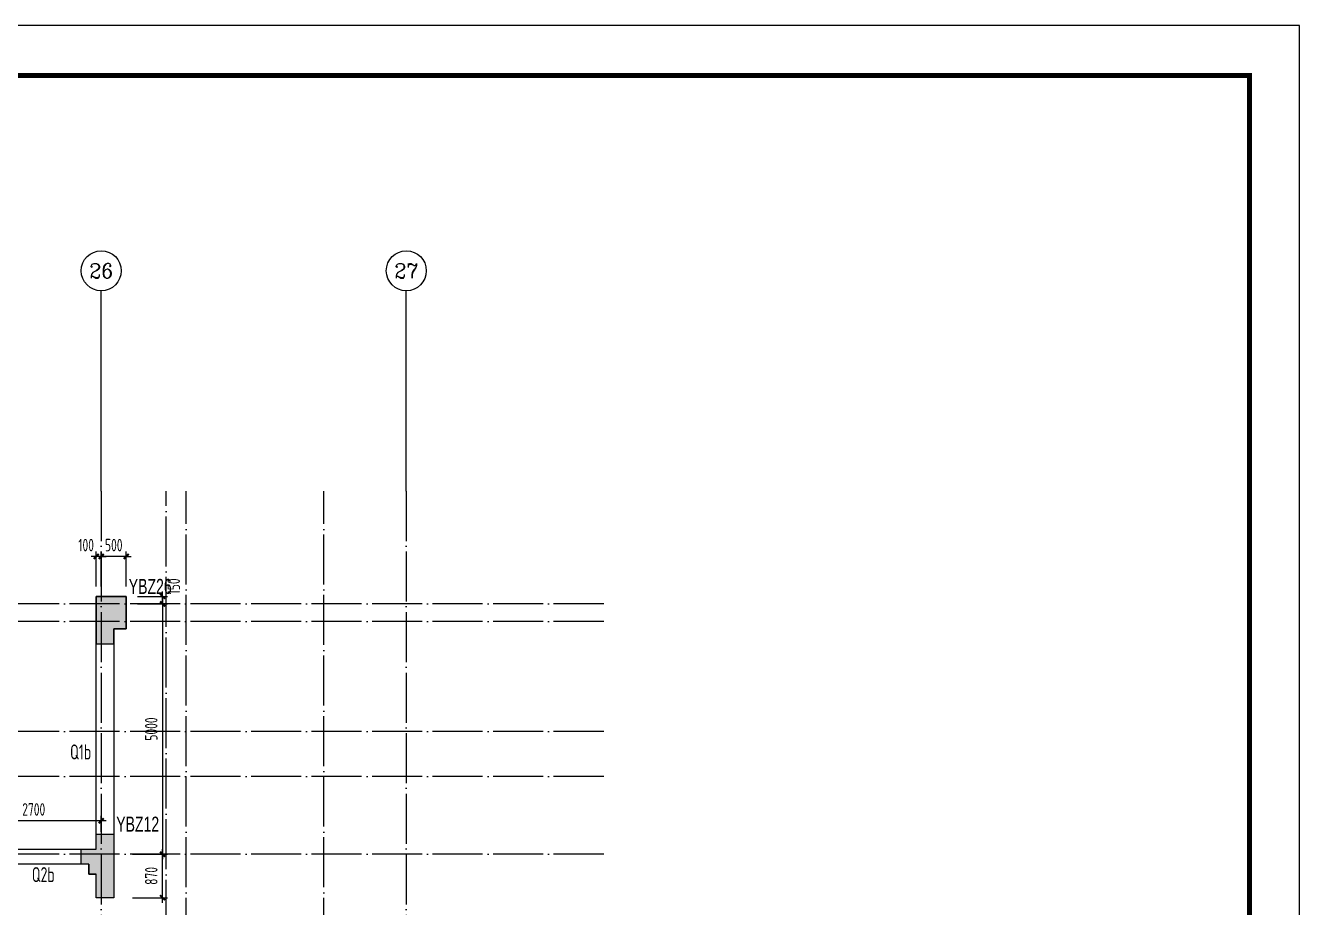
# Model space of a CAD drawing. Extents: x -129922 to 1190196, y -520662 to 139923.
# Drawn here: x 331640 to 357113, y -47919 to -30297 of the extents above; entities that cross this region are included whole.
import ezdxf
from ezdxf.enums import TextEntityAlignment as Align

# ---------------------------------------------------------------- set-up
doc = ezdxf.new("R2010")
doc.units = 0
doc.header["$LTSCALE"] = 1000
doc.header["$MEASUREMENT"] = 0
doc.linetypes.add('DOTE', pattern=[2.42, 2, -0.2, 0.02, -0.2])
for name, color, linetype, lineweight in [('A-标注-轴号', 3, 'Continuous', 15), ('A-标注-轴号文字', 7, 'Continuous', 15), ('A-轴线-塔楼', 1, 'DOTE', 9), ('A-轴线-隔墙', 41, 'DOTE', 9), ('S-基础-HATCH', 251, 'Continuous', 20), ('S-墙柱-DIM', 3, 'Continuous', 20), ('S-墙柱-WALL', 6, 'Continuous', 20), ('S-墙柱-编号', 4, 'Continuous', 20), ('S-板-文字', 7, 'Continuous', 20), ('S-通用-TEXT', 7, 'Continuous', 20)]:
    doc.layers.add(name, color=color, linetype=linetype, lineweight=lineweight)
doc.layers.add('COLU_TH', color=5, linetype='Continuous')
doc.layers.add('Y-云图图框', color=7, linetype='Continuous')
doc.styles.add('_TCH_AXIS', font='COMPLEX.shx', dxfattribs={"bigfont": 'hztxt.shx'})
doc.styles.add('_YT_Name', font='', dxfattribs={"width": 0.8})
doc.styles.add('_YT_Sign_Text', font='ros.shx', dxfattribs={"width": 0.8, "bigfont": 'hztxt.shx'})
doc.styles.add('BW_Dim', font='Bweng.shx', dxfattribs={"width": 0.7, "bigfont": 'hztxt.shx'})
doc.styles.add('COMPLEX', font='COMPLEX')
doc.styles.get("Standard").update_dxf_attribs({"font": 'gbenor.shx', "bigfont": 'gbcbig.shx'})
doc.styles.add('TSSD_Dimension', font='tssdeng.shx', dxfattribs={"width": 0.7, "bigfont": 'HZTXT.SHX'})
doc.styles.add('TSSD_Rein', font='tssdeng.shx', dxfattribs={"width": 0.7, "bigfont": 'hztxt.shx'})
doc.styles.get('_YT_Name').set_extended_font_data('SimHei')
doc.dimstyles.new('TSSD_100_100', dxfattribs={"dimtxt": 250, "dimasz": 100, "dimexe": 100, "dimexo": 200, "dimgap": 100, "dimtad": 1, "dimdec": 0, "dimzin": 0, "dimdsep": 46, "dimtxsty": 'TSSD_Dimension', "dimblk": 'ARCHTICK', "dimcen": 0, "dimdle": 100, "dimclrt": 7, "dimadec": 0, "dimazin": 0, "dimtfac": 1, "dimtdec": 0, "dimtix": 1, "dimtmove": 2, "dimatfit": 0, "dimfxl": 0, "dimtolj": 1, "dimtzin": 0, "dimarcsym": 0})

# ---------------------------------------------------------------- blocks, each defined once
blk = doc.blocks.new('_ArchTick')
at = {"color": 0, "linetype": 'ByBlock', "const_width": 0.4}
blk.add_lwpolyline([(-0.5, -0.5), (0.5, 0.5)], dxfattribs=at)
blk = doc.blocks.new('*D564')
at = {"layer": 'Defpoints', "color": 0, "transparency": 16777216}
for p in [(333580, -46853), (334380, -46853), (333580, -47723)]:
    blk.add_point(p, dxfattribs=at)
at = {"layer": 'S-墙柱-DIM', "color": 0, "lineweight": -2, "transparency": 16777216}
for p, q in [((333780, -46853), (334480, -46853)), ((334380, -47823), (334380, -46753)), ((333780, -47723), (334480, -47723))]:
    blk.add_line(p, q, dxfattribs=at)
at = {"layer": 'S-墙柱-DIM', "color": 0, "lineweight": -2, "transparency": 16777216, "xscale": 100, "yscale": 100, "zscale": 100}
for p, rotation in [((334380, -46853), 90), ((334380, -47723), 270)]:
    blk.add_blockref('_ArchTick', p, dxfattribs=dict(at, rotation=rotation))
at = {"layer": 'S-墙柱-DIM', "color": 7, "transparency": 16777216, "insert": (334155, -47288), "char_height": 250, "attachment_point": 5, "rotation": 90, "style": 'TSSD_Dimension'}
blk.add_mtext('\\A1;870', dxfattribs=at)
blk = doc.blocks.new('*D565')
at = {"layer": 'Defpoints', "color": 0, "transparency": 16777216}
for p in [(334065, -41853), (334065, -46853), (334380, -46853)]:
    blk.add_point(p, dxfattribs=at)
at = {"layer": 'S-墙柱-DIM', "color": 0, "lineweight": -2, "transparency": 16777216}
for p, q in [((334380, -41753), (334380, -46953)), ((334265, -41853), (334480, -41853)), ((334265, -46853), (334480, -46853))]:
    blk.add_line(p, q, dxfattribs=at)
at = {"layer": 'S-墙柱-DIM', "color": 0, "lineweight": -2, "transparency": 16777216, "xscale": 100, "yscale": 100, "zscale": 100}
for p, rotation in [((334380, -41853), 90), ((334380, -46853), 270)]:
    blk.add_blockref('_ArchTick', p, dxfattribs=dict(at, rotation=rotation))
at = {"layer": 'S-墙柱-DIM', "color": 7, "transparency": 16777216, "insert": (334155, -44353), "char_height": 250, "attachment_point": 5, "rotation": 90, "style": 'TSSD_Dimension'}
blk.add_mtext('\\A1;5000', dxfattribs=at)
blk = doc.blocks.new('*D566')
at = {"layer": 'Defpoints', "color": 0, "transparency": 16777216}
for p in [(333680, -41703), (334380, -41703), (333680, -41853)]:
    blk.add_point(p, dxfattribs=at)
at = {"layer": 'S-墙柱-DIM', "color": 0, "lineweight": -2, "transparency": 16777216}
for p, q in [((333880, -41703), (334480, -41703)), ((334380, -41703), (334380, -41603)), ((334380, -41853), (334380, -41703)), ((333880, -41853), (334480, -41853)), ((334380, -41853), (334380, -41953))]:
    blk.add_line(p, q, dxfattribs=at)
at = {"layer": 'S-墙柱-DIM', "color": 0, "lineweight": -2, "transparency": 16777216, "xscale": 100, "yscale": 100, "zscale": 100}
for p, rotation in [((334380, -41703), 270), ((334380, -41853), 90)]:
    blk.add_blockref('_ArchTick', p, dxfattribs=dict(at, rotation=rotation))
at = {"layer": 'S-墙柱-DIM', "color": 7, "transparency": 16777216, "insert": (334605, -41503), "char_height": 250, "attachment_point": 5, "rotation": 90, "style": 'TSSD_Dimension'}
blk.add_mtext('\\A1;150', dxfattribs=at)
blk = doc.blocks.new('*D567')
at = {"layer": 'Defpoints', "color": 0, "transparency": 16777216}
for p in [(333155, -40903), (333155, -41703), (333655, -41703)]:
    blk.add_point(p, dxfattribs=at)
at = {"layer": 'S-墙柱-DIM', "color": 0, "lineweight": -2, "transparency": 16777216}
for p, q in [((333155, -40903), (333055, -40903)), ((333155, -41503), (333155, -40803)), ((333655, -40903), (333155, -40903)), ((333655, -41503), (333655, -40803)), ((333655, -40903), (333755, -40903))]:
    blk.add_line(p, q, dxfattribs=at)
at = {"layer": 'S-墙柱-DIM', "color": 0, "lineweight": -2, "transparency": 16777216, "xscale": 100, "yscale": 100, "zscale": 100}
blk.add_blockref('_ArchTick', (333155, -40903), dxfattribs=at)
at = {"layer": 'S-墙柱-DIM', "color": 0, "lineweight": -2, "transparency": 16777216, "xscale": 100, "yscale": 100, "zscale": 100, "rotation": 180}
blk.add_blockref('_ArchTick', (333655, -40903), dxfattribs=at)
at = {"layer": 'S-墙柱-DIM', "color": 7, "transparency": 16777216, "insert": (333405, -40678), "char_height": 250, "attachment_point": 5, "style": 'TSSD_Dimension'}
blk.add_mtext('\\A1;500', dxfattribs=at)
blk = doc.blocks.new('*D568')
at = {"layer": 'Defpoints', "color": 0, "transparency": 16777216}
for p in [(333055, -40903), (333055, -41703), (333155, -41703)]:
    blk.add_point(p, dxfattribs=at)
at = {"layer": 'S-墙柱-DIM', "color": 0, "lineweight": -2, "transparency": 16777216}
for p, q in [((333055, -40903), (332955, -40903)), ((333055, -41503), (333055, -40803)), ((333155, -40903), (333055, -40903)), ((333155, -41503), (333155, -40803)), ((333155, -40903), (333255, -40903))]:
    blk.add_line(p, q, dxfattribs=at)
at = {"layer": 'S-墙柱-DIM', "color": 0, "lineweight": -2, "transparency": 16777216, "xscale": 100, "yscale": 100, "zscale": 100}
blk.add_blockref('_ArchTick', (333055, -40903), dxfattribs=at)
at = {"layer": 'S-墙柱-DIM', "color": 0, "lineweight": -2, "transparency": 16777216, "xscale": 100, "yscale": 100, "zscale": 100, "rotation": 180}
blk.add_blockref('_ArchTick', (333155, -40903), dxfattribs=at)
at = {"layer": 'S-墙柱-DIM', "color": 7, "transparency": 16777216, "insert": (332853, -40678), "char_height": 250, "attachment_point": 5, "style": 'TSSD_Dimension'}
blk.add_mtext('\\A1;100', dxfattribs=at)
blk = doc.blocks.new('*D570')
at = {"layer": 'Defpoints', "color": 0, "transparency": 16777216}
for p in [(330455, -46184), (330455, -46607), (333155, -46607)]:
    blk.add_point(p, dxfattribs=at)
at = {"layer": 'S-墙柱-DIM', "color": 0, "lineweight": -2, "transparency": 16777216}
for p, q in [((330455, -46407), (330455, -46084)), ((333155, -46407), (333155, -46084)), ((333255, -46184), (330355, -46184))]:
    blk.add_line(p, q, dxfattribs=at)
at = {"layer": 'S-墙柱-DIM', "color": 0, "lineweight": -2, "transparency": 16777216, "xscale": 100, "yscale": 100, "zscale": 100, "rotation": 180}
blk.add_blockref('_ArchTick', (330455, -46184), dxfattribs=at)
at = {"layer": 'S-墙柱-DIM', "color": 0, "lineweight": -2, "transparency": 16777216, "xscale": 100, "yscale": 100, "zscale": 100}
blk.add_blockref('_ArchTick', (333155, -46184), dxfattribs=at)
at = {"layer": 'S-墙柱-DIM', "color": 7, "transparency": 16777216, "insert": (331805, -45959), "char_height": 250, "attachment_point": 5, "style": 'TSSD_Dimension'}
blk.add_mtext('\\A1;2700', dxfattribs=at)
blk = doc.blocks.new('_AXISO')
blk.add_circle((0, 0), 0.5)
at = {"layer": 'S-板-文字', "style": 'COMPLEX', "width": 1.041667}
blk.add_attdef('A', text='', height=0.56, dxfattribs=at).set_placement((-0.25, -0.28), (0.25, -0.28), align=Align.FIT)
blk = doc.blocks.new('ZHOUWANG3')
at = {"layer": 'A-标注-轴号'}
for p, q in [((129752, 248942), (129752, 252942)), ((135852, 248942), (135852, 252942))]:
    blk.add_line(p, q, dxfattribs=at)
at = {"layer": 'A-轴线-塔楼', "linetype": 'DOTE', "ltscale": 0.5}
for p, q in [((129752, 248942), (129752, 226834)), ((135852, 248942), (135852, 226834)), ((139798, 246686), (85362, 246686)), ((139798, 246336), (121152, 246336)), ((139798, 244136), (121152, 244136)), ((139798, 243236), (85362, 243236)), ((139798, 241686), (85362, 241686))]:
    blk.add_line(p, q, dxfattribs=at)
at = {"layer": 'A-轴线-隔墙', "ltscale": 0.5}
for p, q in [((131052, 238966), (131052, 248942)), ((131452, 236186), (131452, 248942)), ((134202, 236186), (134202, 248942))]:
    blk.add_line(p, q, dxfattribs=at)
at = {"layer": 'A-标注-轴号'}
ref = blk.add_blockref('_AXISO', (129752, 253342), dxfattribs=dict(at, xscale=800, yscale=800, zscale=800))
ref.add_attrib('A', '26', dxfattribs={"layer": 'A-标注-轴号文字', "height": 294.3, "style": '_TCH_AXIS'}).set_placement((129514, 253195), (129990, 253195), align=Align.FIT)
ref = blk.add_blockref('_AXISO', (135852, 253342), dxfattribs=dict(at, xscale=800, yscale=800, zscale=800))
ref.add_attrib('A', '27', dxfattribs={"layer": 'A-标注-轴号文字', "height": 294.3, "style": '_TCH_AXIS'}).set_placement((135614, 253195), (136090, 253195), align=Align.FIT)
blk = doc.blocks.new('ECMCTK_A1_横_单行图名--0')
at = {"color": 4}
blk.add_lwpolyline([(0, 0), (841, 0), (841, 594), (0, 594)], close=True, dxfattribs=at)
at = {"const_width": 1}
blk.add_lwpolyline([(25, 10), (831, 10), (831, 584), (25, 584)], close=True, dxfattribs=at)
at = {"color": 80, "flags": 3}
for tag, height, p in [('YTHQINS', 3, (34.31, 585.5)), ('ECMCKEY', 3, (292.07, 288.23)), ('YTTQINS', 5.62, (848.03, 12.81)), ('YTFRAME', 3, (652.76, 5.84)), ('YTBARCODE_T1', 3, (749.78, 5.95))]:
    blk.add_attdef(tag, text='', height=height, dxfattribs=at).set_placement(p, align=Align.MIDDLE_CENTER)
for tag, height, style, width, p in [('工程号', 4, '_YT_Sign_Text', 0.5, (804.08, 44.12)), ('证书编号', 4, '_YT_Sign_Text', 0.8, (708.87, 43.81)), ('审查批准号', 4, '_YT_Sign_Text', 0.8, (761.06, 43.81)), ('设计单位', 6, '_YT_Name', 0.8, (623.75, 38.6)), ('建设单位', 4, '_YT_Sign_Text', 0.8, (734.96, 36.11)), ('阶段', 4, '_YT_Sign_Text', 0.8, (804.08, 35.81)), ('项目号', 4, '_YT_Sign_Text', 0.5, (822.08, 33.72)), ('项目名称', 4, '_YT_Sign_Text', 0.8, (734.96, 28.11)), ('专业', 4, '_YT_Sign_Text', 0.8, (804.08, 27.31)), ('图纸编号', 4, '_YT_Sign_Text', 0.5, (803.93, 19.36)), ('图纸名称', 4.5, '_YT_Name', 0.8, (735.39, 15.06)), ('出图比例', 4.2, '_YT_Sign_Text', 0.8, (681.82, 11.78)), ('日期', 4, '_YT_Sign_Text', 0.5, (803.88, 12.13)), ('版本号', 4, '_YT_Sign_Text', 0.8, (822.08, 13))]:
    blk.add_attdef(tag, text='', height=height, dxfattribs=dict(style=style, width=width)).set_placement(p, align=Align.CENTER)
at = {"style": '_YT_Sign_Text', "width": 0.8, "flags": 3}
for tag, p, height in [('{审定人}', (605.87, 26.45), 6.24), ('{校对人}', (658.35, 26.53), 6.24), ('[审定人]', (590.95, 27.81), 4.1), ('[校对人]', (642.23, 27.82), 4.1), ('[审核人]', (591.01, 19.76), 4.1), ('{审核人}', (606.98, 18.44), 6.24), ('[设计人]', (642.47, 20.21), 4.1), ('{设计人}', (658.48, 18.54), 6.24), ('[项目负责人]', (590.78, 12.01), 4.1), ('{项目负责人}', (608.28, 10.72), 6.24), ('[专业负责人]', (642.74, 11.77), 4.1), ('{专业负责人}', (658.58, 10.36), 6.24)]:
    blk.add_attdef(tag, p, '', height=height, dxfattribs=at)
at = {"color": 80, "flags": 3}
for tag, p in [('YTBZSIT', (25, 10)), ('EXT_TK_LEFT', (25, 10)), ('YTQRCODE', (551.04, 11.91))]:
    blk.add_attdef(tag, p, '', height=3, dxfattribs=at)

msp = doc.modelspace()

# ---------------------------------------------------------------- hatches: boundary and pattern name
at = {"layer": 'S-基础-HATCH'}
for points in [[(333404.5, -42353.3), (333654.6, -42353.3), (333654.6, -41703.3), (333054.6, -41703.3), (333054.6, -42653.3), (333404.5, -42653.3)], [(333404.6, -47723.3), (333054.6, -47723.3), (333054.6, -47253.3), (332904.6, -47253.3), (332904.6, -47053.3), (332754.6, -47053.3), (332754.6, -46753.3), (333054.6, -46753.3), (333054.6, -46453.3), (333404.6, -46453.3)]]:
    msp.add_hatch(color=256, dxfattribs=at).paths.add_polyline_path(points)

# ---------------------------------------------------------------- linework, layer by layer
at = {"layer": 'COLU_TH'}
msp.add_lwpolyline([(333404.5, -42353.3), (333654.6, -42353.3), (333654.6, -41703.3), (333054.6, -41703.3), (333054.6, -42653.3), (333404.5, -42653.3)], close=True, dxfattribs=at)
msp.add_lwpolyline([(333404.6, -47723.3), (333054.6, -47723.3), (333054.6, -47253.3), (332904.6, -47253.3), (332904.6, -47053.3), (332754.6, -47053.3), (332754.6, -46753.3), (333054.6, -46753.3), (333054.6, -46453.3), (333404.6, -46453.3), (333404.6, -47723.3)], dxfattribs=at)
at = {"layer": 'S-墙柱-WALL'}
for points in [[(332904.5, -47053.3), (330354.6, -47053.3), (330354.6, -46753.3), (330454.6, -46753.3), (333054.6, -46753.3), (333054.6, -41703.3), (333654.6, -41703.3), (333654.6, -42353.3), (333404.5, -42353.3), (333404.6, -47723.3), (333054.6, -47723.3), (333054.6, -47253.3)], [(332904.5, -47053.3), (332904.5, -47253.3), (333054.6, -47253.3)]]:
    msp.add_lwpolyline(points, dxfattribs=at)

# ---------------------------------------------------------------- block references
msp.add_blockref('ZHOUWANG3', (203402.7, -288539.7))
at = {"layer": 'Y-云图图框', "xscale": 100, "yscale": 100, "zscale": 100}
msp.add_blockref('ECMCTK_A1_横_单行图名--0', (273013.3, -89696.9), dxfattribs=at)

# ---------------------------------------------------------------- texts
at = {"layer": 'S-墙柱-编号', "style": 'TSSD_Rein', "width": 0.7}
for s, p in [('Q1b', (332531.4, -44960.4)), ('Q2b', (331765.9, -47411.4))]:
    msp.add_text(s, height=300, dxfattribs=at).set_placement(p)
at = {"layer": 'S-通用-TEXT', "style": 'BW_Dim', "width": 0.7}
for s, p in [('YBZ26', (333704.6, -41653.3)), ('YBZ12', (333454.6, -46403.3))]:
    msp.add_text(s, height=300, dxfattribs=at).set_placement(p)

# ---------------------------------------------------------------- dimensions: what is measured, and where the dimension line sits
at = {"layer": 'S-墙柱-DIM'}
for base, p1, p2, angle, picture, middle in [((333054.6, -40903.3), (333154.6, -41703.3), (333054.6, -41703.3), 180, '*D568', (332853, -40678.3)), ((334379.6, -41703.3), (333679.6, -41853.3), (333679.6, -41703.3), 90, '*D566', (334604.6, -41503.3))]:
    dim = msp.add_linear_dim(base=base, p1=p1, p2=p2, angle=angle, dimstyle='TSSD_100_100', dxfattribs=at)
    dim.commit()
    dim.dimension.update_dxf_attribs({"geometry": picture, "text_midpoint": middle, "dimtype": 128})
for base, p1, p2, angle, picture, middle in [((333154.6, -40903.3), (333654.6, -41703.3), (333154.6, -41703.3), 180, '*D567', (333404.6, -40678.3)), ((334379.6, -46853.3), (334064.6, -41853.3), (334064.6, -46853.3), 90, '*D565', (334154.6, -44353.3)), ((330454.6, -46184.1), (333154.6, -46606.9), (330454.6, -46606.9), 180, '*D570', (331804.6, -45959.1)), ((334379.6, -46853.3), (333579.6, -47723.3), (333579.6, -46853.3), 90, '*D564', (334154.6, -47288.3))]:
    dim = msp.add_linear_dim(base=base, p1=p1, p2=p2, angle=angle, dimstyle='TSSD_100_100', dxfattribs=at)
    dim.commit()
    dim.dimension.update_dxf_attribs({"geometry": picture, "text_midpoint": middle})

doc.saveas('drawing.dxf')
